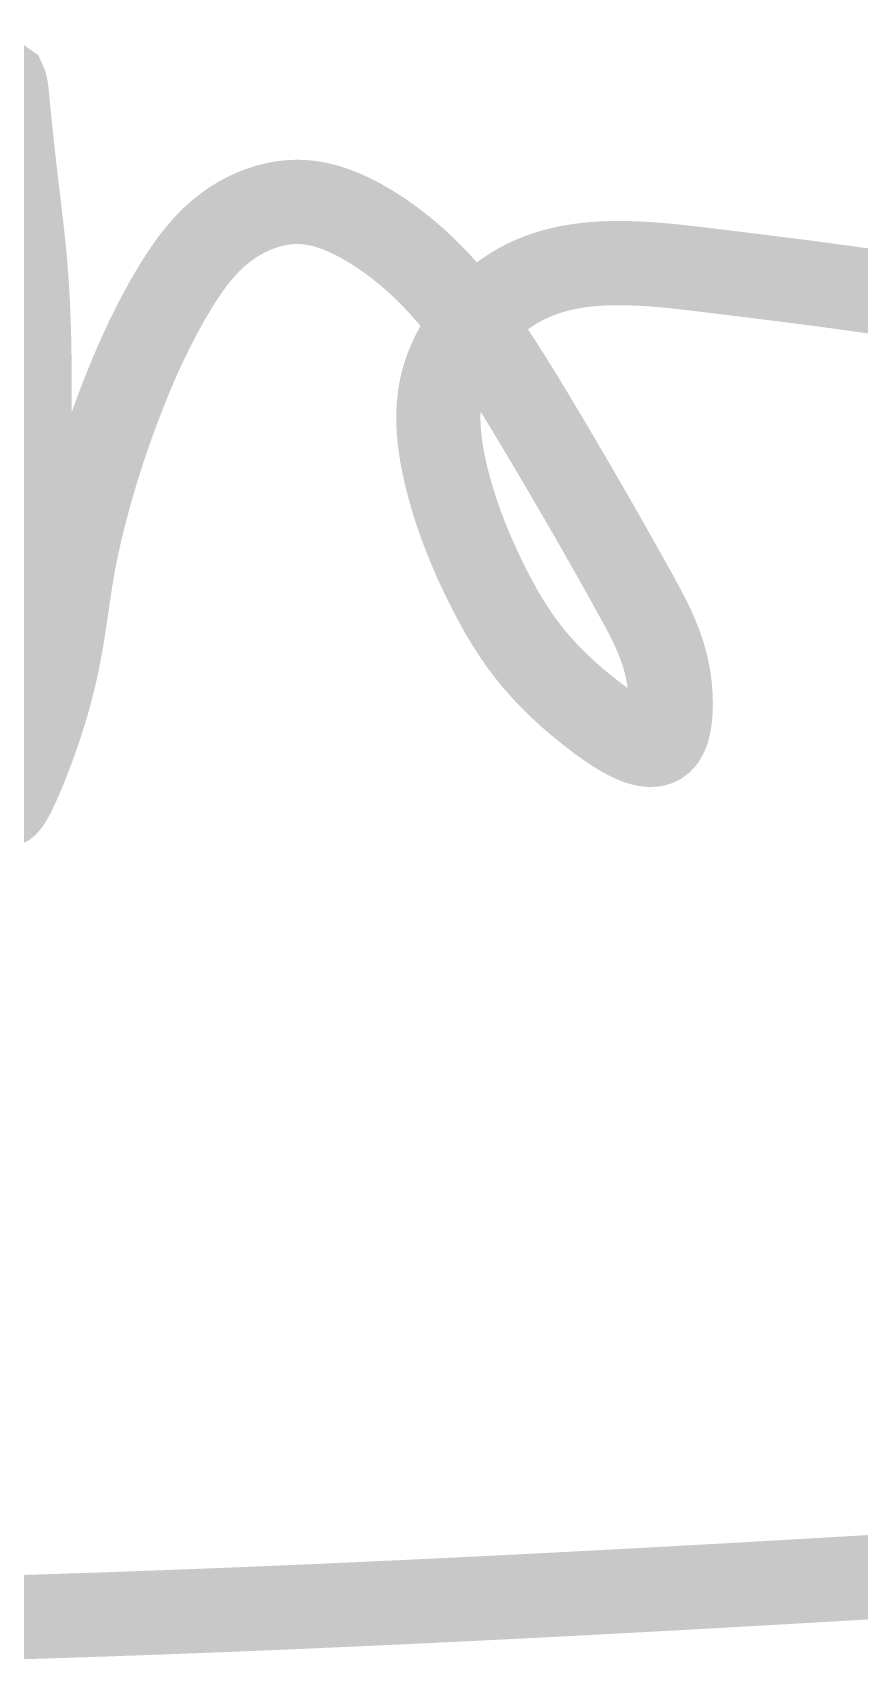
# Model space of a CAD drawing. Header units: millimetres. Extents: x 19378 to 270036, y -611253 to -548347.
# Drawn here: x 209542.4 to 209689.8, y -557828.3 to -557538.4 of the extents above; entities that cross this region are included whole.
import ezdxf
from ezdxf.enums import TextEntityAlignment as Align

# ---------------------------------------------------------------- set-up
doc = ezdxf.new("R2010")
doc.units = ezdxf.units.MM
doc.header["$MEASUREMENT"] = 0
for name, color, linetype, lineweight in [('ISO', 153, 'Continuous', 13), ('LC ISO', 153, 'Continuous', 13), ('LC Net thay', 7, 'Continuous', 25), ('LC Text1', 3, 'Continuous', 20)]:
    doc.layers.add(name, color=color, linetype=linetype, lineweight=lineweight)
doc.styles.add('Khungten', font='VHAVAN.TTF', dxfattribs={"width": 0.9, "height": 5000})
doc.styles.add('Title', font='VHBLACK.TTF', dxfattribs={"width": 0.8})

# ---------------------------------------------------------------- blocks, each defined once
blk = doc.blocks.new('Mr. Giang')
at = {"layer": 'LC ISO', "const_width": 50}
for points in [[(1282.719282284789, 700.0984524312496), (1283.468028393245, 702.2293079983579), (1284.25430038777, 704.4227196776997), (1285.079929771275, 706.6816961607215), (1285.816942958536, 708.6634021497657), (1286.849465114235, 711.370731839733), (1287.764552646405, 713.6351039358794), (1288.665488059351, 715.655484758189), (1289.525763678864, 717.2850754532351), (1290.318871830729, 718.3770771676197), (1291.066979554254, 718.7835255669281), (1291.603537397295, 718.3986657198052), (1292.084138552311, 717.298632957576), (1292.479119758562, 715.62348847044), (1292.80749581971, 713.5121489990099), (1293.088281539419, 711.1035312839267), (1293.454442857556, 707.3162109411753), (1293.582666625868, 705.9466464710733), (1293.823850154379, 703.399577042381), (1294.064316670327, 700.8967662554796), (1294.304011646981, 698.4372235953028), (1294.542880557633, 696.0199585468088), (1294.780868875554, 693.643980594901), (1295.017922074031, 691.308299224554), (1295.253985626341, 689.0119239206997), (1295.489005005764, 686.753864168269), (1295.722925685578, 684.5331294522084), (1295.955693139066, 682.3487292574487), (1296.187252839505, 680.199673068937), (1296.417550260184, 678.0849703716174), (1296.646530874373, 676.0036306504373), (1296.874140155358, 673.9546633903128), (1297.100323576413, 671.9370780761906), (1297.325026610825, 669.9498841930306), (1297.548194731869, 667.9920912257498), (1297.769773412829, 666.0627086592942), (1297.989708126983, 664.1607459786098), (1298.207944347614, 662.2852126686271), (1298.424427547995, 660.4351182142941), (1298.639103201414, 658.609472100555), (1298.851916781152, 656.8072838123408), (1299.062813760477, 655.0275628345853), (1299.271739612682, 653.2693186522465), (1299.478639811041, 651.5315607502425), (1299.683459828838, 649.8132986135333), (1299.886145139349, 648.1135417270509), (1300.086641215857, 646.4312995757407), (1300.284893531638, 644.7655816445344), (1300.480847559977, 643.1153974183635), (1300.674448774153, 641.4797563821876), (1300.865642647446, 639.857668020939), (1301.054374653134, 638.2481418195491), (1301.2405902645, 636.6501872629779), (1301.42423495482, 635.062813836143), (1301.60525419738, 633.4850310240042), (1301.783593465455, 631.9158483114784), (1301.95919823233, 630.3542751835262), (1302.132013971277, 628.7993211250798), (1302.301986155583, 627.2499956210695), (1302.46906025853, 625.7053081564557), (1302.633181753395, 624.1642682161705), (1302.794296113455, 622.6258852851452), (1302.952348811996, 621.0891688483252), (1303.107285322291, 619.5531283906428), (1303.259051117627, 618.0167733970579), (1303.40759167128, 616.4791133524873), (1303.552852456533, 614.9391577418919), (1303.694778946663, 613.3959160502027), (1303.833316614953, 611.8483977623512), (1303.96841093468, 610.2956123632837), (1304.10000737913, 608.7365693379452), (1304.228051421577, 607.1702781712681), (1304.352488535301, 605.5957483481984), (1304.473264193584, 604.0119893536671), (1304.633657635574, 601.8117146123911), (1304.703616591495, 600.8128695225096), (1304.813140307128, 599.196280053379), (1304.91892855467, 597.5684343376074), (1305.021015675721, 595.9295352381669), (1305.119436011899, 594.279785618086), (1305.214223904809, 592.6193883403807), (1305.30541369606, 590.9485462680213), (1305.393039727258, 589.2674622640241), (1305.477136340018, 587.5763391914033), (1305.557737875945, 585.8753799131448), (1305.634878676648, 584.1647872922642), (1305.708593083742, 582.4447641917752), (1305.778915438823, 580.7155134746513), (1305.845880083512, 578.9772380039203), (1305.909521359416, 577.2301406425829), (1305.969873608143, 575.4744242536397), (1306.026971171297, 573.7102917000921), (1306.080848390499, 571.9379458449532), (1306.131539607343, 570.157589551211), (1306.179079163445, 568.3694256818649), (1306.22350140042, 566.5736570999438), (1306.264840659867, 564.7704866684353), (1306.303131283403, 562.9601172503526), (1306.33840761263, 561.1427517086831), (1306.370703989161, 559.3185929064414), (1306.400054754608, 557.4878437066416), (1306.426494250575, 555.6507069722559), (1306.450056818671, 553.8073855663288), (1306.470776800505, 551.9580823518165), (1306.488688537693, 550.1030001917625), (1306.503826371834, 548.2423419491543), (1306.516224644544, 546.3763104870059), (1306.525917697429, 544.5051086683031), (1306.5329398721, 542.628939356061), (1306.537325510162, 540.7480054132807), (1306.539108953232, 538.8625097029762), (1306.538324542908, 536.9726550881198), (1306.535006620808, 535.0786444317554), (1306.529189528538, 533.1806805968533), (1306.520907607706, 531.2789664464448), (1306.510195199922, 529.3737048435148), (1306.497086646797, 527.465098651078), (1306.481616289934, 525.5533507321215), (1306.463818470948, 523.6386639496593), (1306.443727531447, 521.7212411667067), (1306.421377813041, 519.8012852462491), (1306.396803657333, 517.8789990513028), (1306.370039405938, 515.9545854448522), (1306.341119400463, 514.0282472899282), (1306.310077982517, 512.1001874495162), (1306.276949493709, 510.1706087866161), (1306.24176827565, 508.239714164258), (1306.204568669947, 506.3077064454131), (1306.165385018204, 504.3747884930974), (1306.124251662041, 502.4411631703242), (1306.08120294306, 500.5070333400805), (1306.036273202871, 498.5726018653808), (1305.989496783087, 496.6380716092401), (1305.940908025309, 494.7036454346307), (1305.890541271153, 492.7695262045811), (1305.838430862225, 490.8359167820922), (1305.784611140131, 488.9030200301502), (1305.729116446489, 486.9710388117838), (1305.671981122898, 485.04017598998), (1305.613239510974, 483.1106344277382), (1305.552925952325, 481.1826169880887), (1305.491074788556, 479.2563265340027), (1305.42772036128, 477.3319659285096), (1305.362897012102, 475.4097380345809), (1305.296639082637, 473.4898457152606), (1305.228980914492, 471.5724918335198), (1305.159956849273, 469.6578792523888), (1305.08960122859, 467.7462108348531), (1305.017948394056, 465.8376894439126), (1304.945032687272, 463.9325179425838), (1304.870888449857, 462.0308991938654), (1304.795550023412, 460.133036060759), (1304.719051749548, 458.239131406265), (1304.641427969876, 456.3493880933981), (1304.562713026003, 454.4640089851589), (1304.482941259544, 452.5831969445472), (1304.402147012098, 450.7071548345646), (1304.32036462528, 448.836085518211), (1304.237628440698, 446.9701918585017), (1304.153972799961, 445.1096767184364), (1304.069432044682, 443.2547429610158), (1303.984040516463, 441.4055934492558), (1303.897832556918, 439.5624310461412), (1303.810842507649, 437.7254586146736), (1303.723104710277, 435.8948790178811), (1303.634653506402, 434.070895118751), (1303.545523237635, 432.2537097802829), (1303.455748245585, 430.4435258654924), (1303.365362871861, 428.6405462373648), (1303.274401458074, 426.84497375893), (1303.182898345831, 425.0570112931739), (1303.09088787674, 423.2768617030972), (1302.998404392415, 421.5047278517288), (1302.905482234461, 419.7408126020405), (1302.812155744484, 417.9853188170478), (1302.718459264098, 416.2384493597502), (1302.624427134911, 414.5004070931634), (1302.530093698534, 412.7713948802872), (1302.435493296569, 411.0516155841232), (1302.340660270634, 409.3412720676705), (1302.245628962332, 407.6405671939303), (1302.150433713272, 405.9497038259179), (1302.055108865067, 404.2688848266331), (1301.959688759325, 402.5983130590764), (1301.834451345365, 400.4231086946368), (1301.768680371332, 399.2886253967538), (1301.672908645817, 397.6486747096519), (1301.576565162039, 396.01676234338), (1301.479320688094, 394.3913022984303), (1301.38084599208, 392.7707085752949), (1301.280811842097, 391.1533951744804), (1301.178889006244, 389.5377760965075), (1301.074748252618, 387.9222653418543), (1300.968060349317, 386.3052769110273), (1300.858496064444, 384.6852248045325), (1300.745726166094, 383.060523022892), (1300.62942142237, 381.4295855665673), (1300.509252601369, 379.7908264360951), (1300.384890471185, 378.1426596319531), (1300.256005799927, 376.483499154661), (1300.122269355684, 374.8117590047124), (1299.983351906555, 373.1258531825994), (1299.838924220649, 371.4241956888559), (1299.688657066056, 369.7052005239461), (1299.532221210877, 367.9672816883908), (1299.369287423212, 366.2088531826969), (1299.199526471157, 364.4283290073564), (1299.022609122815, 362.6241231628752), (1298.83820614628, 360.794649649746), (1298.645988309657, 358.9383224684894), (1298.445626381039, 357.053555619598), (1298.236791128527, 355.1387631035634), (1298.019153320219, 353.1923589209072), (1297.792383724216, 351.2127570721061), (1297.556153108614, 349.1983715576819), (1297.310132241514, 347.147616378141), (1297.053991891015, 345.0589055339752), (1296.787402825216, 342.9306530256763), (1296.510035812212, 340.7612728537665), (1296.221561620107, 338.5491790187365), (1295.921651016997, 336.2927855210938), (1295.609974770981, 333.9905063613297), (1295.312334047781, 331.8289049358461), (1294.950818927044, 329.2449102054621), (1294.606855070955, 326.8136818170522), (1294.257850915002, 324.3596257529499), (1293.907344970583, 321.895296215287), (1293.55887574912, 319.4332474062501), (1293.215981762026, 316.9860335279834), (1292.882201520719, 314.5662087826592), (1292.561073536603, 312.1863273724233), (1292.256136321105, 309.8589434994615), (1291.970928385625, 307.5966113659049), (1291.708988241587, 305.4118851739401), (1291.473854400402, 303.3173191257114), (1291.269065373477, 301.3254674233783), (1291.098159672236, 299.4488842691127), (1290.96467580809, 297.7001238650734), (1290.872152292449, 296.0917404134051), (1290.82412763673, 294.6362881162951), (1290.824140352347, 293.3463211758873), (1290.875728950711, 292.2343937943407), (1290.98243194324, 291.3130601738133), (1291.147787841345, 290.5948745164934), (1291.375335156437, 290.0923910244961), (1291.646565333059, 289.8292950166468), (1292.029640182165, 289.7799416556641), (1292.455488365237, 289.9697986872535), (1292.942215559689, 290.376607758338), (1293.48588076531, 290.9892428647937), (1294.082542981879, 291.7965780025276), (1294.728261209187, 292.7874871674446), (1295.419094447011, 293.9508443554525), (1296.151101695143, 295.2755235624267), (1296.92034195336, 296.7503987842744), (1297.722874221454, 298.3643440169003), (1298.554757499202, 300.1062332561976), (1299.412050786393, 301.9649404980566), (1300.290813082815, 303.9293397383979), (1301.187103388249, 305.9883049730986), (1302.096980702477, 308.1307101980798), (1303.016504025289, 310.3454294092178), (1303.941732356465, 312.621336602419), (1304.86872469579, 314.9473057735898), (1305.793540043052, 317.312210918621), (1306.712237398032, 319.7049260334045), (1307.62087576052, 322.1143251138456), (1308.515514130294, 324.5292821558517), (1309.392211507143, 326.9386711553132), (1310.247026890847, 329.3313661081224), (1310.786369528012, 330.8647098784575), (1311.877154073351, 334.0270909711925), (1312.650795992058, 336.3239046606365), (1313.397653505446, 338.5875580772652), (1314.118401170512, 340.8188396825857), (1314.813713544255, 343.018537938119), (1315.484265183671, 345.187441305387), (1316.130730645761, 347.3263382458959), (1316.75378448752, 349.4360172211672), (1317.354101265944, 351.5172666927227), (1317.932355538037, 353.570875122083), (1318.489221860788, 355.5976309707411), (1319.025374791198, 357.5983227002332), (1319.541488886265, 359.5737387720654), (1320.038238702986, 361.5246676477591), (1320.516298798358, 363.4518977888217), (1320.976343729383, 365.3562176567883), (1321.419048053053, 367.2384157131662), (1321.845086326367, 369.0992804194625), (1322.255133106326, 370.9396002372123), (1322.649862949921, 372.760163627909), (1323.029950414154, 374.5617590530729), (1323.396070056021, 376.3451749742406), (1323.748896432523, 378.1111998529186), (1324.089104100651, 379.8606221506141), (1324.417367617407, 381.5942303288481), (1324.734361539786, 383.3128128491426), (1325.040760424788, 385.0171581730037), (1325.337238829415, 386.7080547619667), (1325.624471310654, 388.3862910775254), (1325.903132425506, 390.0526555812008), (1326.173896730973, 391.7079367345135), (1326.43743878405, 393.3529229989854), (1326.694433141734, 394.9884028361379), (1326.945554361019, 396.6151647074637), (1327.19147699891, 398.2339970744976), (1327.432875612403, 399.845688398747), (1327.67042475849, 401.4510271417335), (1327.90479899417, 403.0508017649639), (1328.136672876446, 404.6458007299739), (1328.366720962309, 406.2368124982707), (1328.595617808761, 407.8246255313606), (1328.824037972797, 409.4100282907651), (1329.052656011417, 410.9938092380056), (1329.282146481617, 412.5767568346037), (1329.513183940394, 414.159659542066), (1329.746442944744, 415.7433058218995), (1329.98259805167, 417.3284841356399), (1330.222323818164, 418.9159829447941), (1330.466294801224, 420.5065907108842), (1330.715185557852, 422.1010958954155), (1330.969670645042, 423.7002869599105), (1331.230424619792, 425.3049523658903), (1331.498122039096, 426.9158805748623), (1331.77343745996, 428.5338600483464), (1332.057045439374, 430.1596792478656), (1332.283615260202, 431.4291367500354), (1332.651601684609, 433.4376708564039), (1332.962955065649, 435.0901388534045), (1333.283580663522, 436.7512677249569), (1333.613379889973, 438.4207965052549), (1333.952254156753, 440.0984642284916), (1334.30010487561, 441.7840099288454), (1334.656833458291, 443.477172640495), (1335.022341316552, 445.1776913976623), (1335.396529862132, 446.8853052345125), (1335.779300506783, 448.5997531852379), (1336.170554662253, 450.3207742840175), (1336.570193740297, 452.0481075650583), (1336.978119152654, 453.7814920625401), (1337.394232311081, 455.5206668106549), (1337.818434627322, 457.2653708435967), (1338.250627513126, 459.0153431955443), (1338.690712380241, 460.7703229006756), (1339.138590640419, 462.5300489932133), (1339.594163705408, 464.2942605073065), (1340.057332986951, 466.0626964771785), (1340.527999896807, 467.8350959370066), (1341.006065846716, 469.6111979209556), (1341.491432248427, 471.3907414632483), (1341.984000513695, 473.1734655980621), (1342.48367205426, 474.9591093595772), (1342.990348281879, 476.7474117819997), (1343.503930608294, 478.538111899495), (1344.024320445261, 480.3309487462696), (1344.551419204521, 482.1256613565032), (1345.085128297828, 483.9219887643883), (1345.625349136927, 485.7196700041185), (1346.171983133571, 487.5184441098867), (1346.724931699504, 489.3180501158573), (1347.284096246478, 491.1182270562378), (1347.849378186238, 492.9187139652216), (1348.420678930536, 494.7192498769727), (1348.997899891121, 496.5195738257129), (1349.580942479739, 498.319424845607), (1350.169708108141, 500.1185419708624), (1350.764098188074, 501.9166642356432), (1351.364014131287, 503.7135306741572), (1351.969357349526, 505.5088803205835), (1352.580029254551, 507.3024522091282), (1353.195931258096, 509.0939853739573), (1353.816964771914, 510.8832188492636), (1354.44303120776, 512.6698916692535), (1355.074031977381, 514.4537428681065), (1355.709868492517, 516.2345114800021), (1356.350442164925, 518.0119365391323), (1356.995654406351, 519.7857570796905), (1357.645406628544, 521.5557121358704), (1358.299600243255, 523.32154074185), (1358.958136662224, 525.0829819318233), (1359.620917297212, 526.8397747399822), (1360.28784355996, 528.5916582005065), (1360.958816862218, 530.3383713475887), (1361.514904924293, 531.7741961950017), (1362.312581577075, 533.8153376017315), (1362.995485285199, 535.5454798324918), (1363.682614826324, 537.2701691667437), (1364.374135048717, 538.9894945474605), (1365.070210800638, 540.7035449176169), (1365.771006930353, 542.4124092201864), (1366.476688286126, 544.1161763981431), (1367.18741971622, 545.8149353944759), (1367.903366068899, 547.5087751521439), (1368.624692192426, 549.1977846141365), (1369.351562935067, 550.8820527234268), (1370.084143145084, 552.561668422989), (1370.822597670745, 554.236720655797), (1371.567091360305, 555.907298364826), (1372.317789062033, 557.5734904930489), (1373.074855624196, 559.2353859834545), (1373.838455895052, 560.8930737790174), (1374.60875472287, 562.546642822696), (1375.385916955909, 564.1961820574804), (1376.170107442437, 565.8417804263579), (1376.961491030714, 567.4835268722738), (1377.760232569008, 569.1215103382312), (1378.566496905576, 570.7558197671908), (1379.380448888691, 572.3865441021392), (1380.20225336661, 574.0137722860518), (1381.032075187601, 575.6375932618871), (1381.870079199922, 577.2580959726349), (1382.716430251846, 578.8753693612828), (1383.571293191628, 580.4895023707909), (1384.434832867534, 582.1005839441332), (1385.307214127831, 583.7087030242828), (1386.18860182078, 585.3139485542445), (1387.079160794648, 586.9164094769617), (1387.979055897695, 588.5161747354236), (1388.888451978183, 590.1133332726054), (1390.108841340433, 592.2266045221827), (1390.736432650539, 593.300129254508), (1391.675695298223, 594.8891902822395), (1392.625975882851, 596.474143470643), (1393.587951405357, 598.0539687977648), (1394.562298866656, 599.6276462415956), (1395.54969526768, 601.194155780197), (1396.550817609355, 602.752477391572), (1397.566342892608, 604.3015910537686), (1398.596948118362, 605.8404767448053), (1399.643310287541, 607.368114442686), (1400.70610640108, 608.8834841254861), (1401.786013459895, 610.3855657711817), (1402.883708464919, 611.8733393578339), (1403.999868417078, 613.3457848634612), (1405.135170317291, 614.8018822660822), (1406.290291166488, 616.2406115437448), (1407.465907965598, 617.6609526744514), (1408.662697715542, 619.0618856362364), (1409.881337417251, 620.4423904071314), (1411.12250407165, 621.8014469651696), (1412.386874679663, 623.13803528837), (1413.67512624221, 624.4511353547512), (1414.987935760231, 625.7397271423588), (1416.325980234642, 627.002790629213), (1417.689936666374, 628.2393057933309), (1419.080482056346, 629.448252612747), (1420.498293405493, 630.6286110654919), (1421.944047714735, 631.7793611295854), (1423.418421985003, 632.899482783075), (1425.022271990478, 634.0585794001431), (1426.455451433296, 635.0437455431761), (1428.017486999127, 636.0657418860706), (1429.606764211878, 637.0528129107738), (1431.221847267811, 638.0038264900563), (1432.861300363193, 638.9176504967172), (1434.52368769429, 639.7931528035408), (1436.207573457368, 640.6292012832967), (1437.911521848688, 641.424663808785), (1439.634097064519, 642.17840825279), (1441.373863301127, 642.8893024880958), (1443.129384754776, 643.556214387487), (1444.899225621733, 644.1780118237632), (1446.681950098255, 644.7535626696802), (1448.476122380617, 645.2817347980363), (1450.28030666508, 645.7613960816309), (1452.093067147911, 646.1914143932345), (1453.912968025377, 646.5706576056448), (1455.738573493738, 646.8979935916338), (1457.568447749262, 647.1722902239997), (1459.401154988215, 647.3924153755122), (1461.235259406863, 647.5572369189708), (1463.069325201468, 647.6656227271599), (1464.901916568298, 647.71644067285), (1467.343186799294, 647.6926093800114), (1468.556983811603, 647.6409909181898), (1470.377286126068, 647.5144631411551), (1472.192101875325, 647.3308091376637), (1474.001034786814, 647.0918814074387), (1475.803688587977, 646.799532450216), (1477.599667006251, 646.4556147656906), (1479.38857376908, 646.0619808535987), (1481.170012603898, 645.6204832136639), (1482.943587238147, 645.132974345594), (1484.708901399269, 644.6013067491265), (1486.465558814698, 644.0273329239546), (1488.213163211879, 643.4129053698307), (1489.95131831825, 642.7598765864627), (1491.679627861249, 642.0700990735584), (1493.397695568318, 641.3454253308557), (1495.105125166891, 640.5877078580631), (1496.801520384414, 639.7987991549026), (1498.486484948326, 638.9805517211114), (1500.159622586065, 638.1348180563832), (1501.820537025072, 637.2634506604702), (1503.468831992781, 636.3683020330664), (1505.104111216637, 635.4512246738936), (1506.72597842408, 634.5140710826897), (1508.97377235104, 633.1715714003751), (1509.927911767358, 632.586885546604), (1511.507526116733, 631.5995456168773), (1513.073036407149, 630.5968846622122), (1514.6246046229, 629.5790956341384), (1516.162392748261, 628.5463714841876), (1517.686562767531, 627.4989051639043), (1519.197276664986, 626.4368896248054), (1520.694696424923, 625.3605178184498), (1522.178984031619, 624.2699826963546), (1523.650301469365, 623.1654772100501), (1525.108810722445, 622.0471943110822), (1526.554673775147, 620.9153269509809), (1527.988052611754, 619.7700680812777), (1529.409109216558, 618.6116106535026), (1530.818005573843, 617.4401476192161), (1532.214903667896, 616.2558719299191), (1533.599965483002, 615.0589765371724), (1534.973353003449, 613.8496543924912), (1536.335228213522, 612.6280984474215), (1537.685753097508, 611.394501653479), (1539.025089639694, 610.1490569622242), (1540.353399824366, 608.8919573251874), (1541.670845635813, 607.6233956938845), (1542.977589058313, 606.3435650198624), (1544.273792076165, 605.0526582546638), (1545.559616673647, 603.7508683498068), (1546.835224835043, 602.4383882568225), (1548.100778544649, 601.1154109272686), (1549.356439786742, 599.7821293126638), (1550.602370545614, 598.4387363645371), (1551.838732805549, 597.0854250344346), (1553.065688550837, 595.7223882738865), (1554.28339976576, 594.3498190344242), (1555.492028434605, 592.967910267593), (1556.69173654166, 591.5768549249083), (1557.882686071212, 590.1768459579162), (1559.065039007549, 588.7680763181611), (1560.238957334951, 587.3507389571605), (1561.404603037712, 585.9250268264586), (1562.56213810011, 584.4911328775729), (1563.711724506441, 583.0492500620612), (1564.853524240984, 581.5995713314414), (1565.987699288028, 580.1422896372585), (1567.114411631863, 578.6775979310423), (1568.233823256769, 577.2056891643249), (1569.346096147035, 575.7267562886514), (1570.451392286948, 574.2409922555369), (1571.549873660797, 572.748590016542), (1572.641702252864, 571.2497425231684), (1573.727040047436, 569.7446427269763), (1574.806049028802, 568.2334835794809), (1575.878891181246, 566.716458032243), (1576.945728489058, 565.1937590367779), (1578.00672293652, 563.6655795446172), (1579.06203650792, 562.1321125073059), (1580.111831187545, 560.5935508763603), (1581.156268959682, 559.0500876033398), (1582.195511808616, 557.5019156397759), (1583.229721718633, 555.9492279371843), (1584.259060674022, 554.3922174471104), (1585.283690659069, 552.8310771210846), (1586.30377365806, 551.2659999106525), (1587.319471655277, 549.6971787673308), (1588.330946635013, 548.1248066426642), (1589.338360581551, 546.5490764881833), (1590.341875479176, 544.9701812554347), (1591.341653312182, 543.388313895947), (1592.337856064843, 541.8036673612385), (1593.330645721457, 540.2164346028676), (1594.320184266306, 538.6268085723509), (1595.306633683673, 537.0349822212197), (1596.290155957851, 535.4411485010332), (1597.270913073124, 533.8455003633078), (1598.249067013777, 532.2482307595744), (1599.224779764093, 530.6495326413783), (1600.198213308365, 529.0495989602357), (1601.169529630879, 527.4486226677059), (1602.138890715919, 525.8467967153202), (1603.106458547769, 524.2443140545952), (1604.072395110721, 522.6413676370753), (1605.036862389057, 521.0381504142917), (1605.926793630472, 519.5568221229369), (1606.962000939723, 517.8316389669209), (1607.922809191562, 516.2285420870564), (1608.882435312479, 514.6255823968484), (1609.840867505131, 513.0227776077747), (1610.798093972176, 511.4201454313425), (1611.75410291627, 509.8177035790298), (1612.70888254007, 508.2154697623295), (1613.662421046234, 506.6134616927341), (1614.61470663741, 505.0116970817231), (1615.565727516267, 503.4101936408164), (1616.515471885451, 501.8089690814643), (1617.463927947621, 500.2080411151887), (1618.411083905436, 498.6074274534675), (1619.356927961547, 497.0071458077941), (1620.301448318615, 495.4072138896457), (1621.244633179292, 493.8076494105306), (1622.186470746241, 492.2084700819404), (1623.126949222116, 490.609693615354), (1624.066056809567, 489.0113377222648), (1625.003781711258, 487.413420114179), (1625.940112129841, 485.8159585025609), (1626.875036267973, 484.218970598918), (1627.808542328312, 482.6224741147274), (1628.740618513511, 481.0264867614978), (1629.671253026228, 479.4310262507071), (1630.600434069122, 477.8361102938472), (1631.528149844845, 476.2417566024117), (1632.454388556055, 474.6479828878933), (1633.379138405411, 473.0548068617694), (1634.302387595562, 471.4622462355489), (1635.224124329176, 469.8703187207227), (1636.144336808895, 468.2790420287561), (1637.063013237386, 466.6884338711553), (1637.980141817301, 465.0985119594283), (1638.895710751298, 463.5092940050383), (1639.809708242029, 461.9207977194787), (1640.722122492154, 460.3330408142562), (1641.632941704335, 458.7460410008632), (1642.542154081217, 457.1598159907646), (1643.44974782546, 455.5743834954671), (1644.355711139725, 453.9897612264631), (1645.260032226665, 452.4059668952456), (1646.162699288933, 450.8230182132934), (1647.063700529191, 449.2409328920983), (1647.963024150091, 447.6597286431685), (1648.860658354294, 446.0794231779813), (1649.756591344451, 444.5000342080156), (1650.650811323223, 442.9215794447785), (1651.543306493263, 441.3440765997628), (1652.434065057226, 439.767543384447), (1653.323075217772, 438.1919975103382), (1654.210325177557, 436.6174566888995), (1655.095803139233, 435.0439386316391), (1655.979497305462, 433.4714610500641), (1656.861395878896, 431.9000416556231), (1657.741487062193, 430.3296981598533), (1658.61975905801, 428.760448274203), (1659.496200068999, 427.1923097101952), (1660.370798297826, 425.6253001793062), (1661.243541947134, 424.0594373930164), (1662.114419219591, 422.4947390628463), (1662.983418317845, 420.9312229002456), (1663.850527444562, 419.3689066167498), (1664.715734802384, 417.8078079238099), (1665.579028593982, 416.2479445329457), (1666.714209776401, 414.1934126199679), (1667.299767563013, 413.1319416083433), (1668.156398795847, 411.5751490692816), (1669.009134714617, 410.0179775957045), (1669.856813127312, 408.4594428565308), (1670.698271841904, 406.898560520652), (1671.53234866637, 405.3343462569596), (1672.357881408688, 403.7658157343444), (1673.173707876838, 402.1919846217115), (1673.978665878797, 400.6118685879518), (1674.771593222541, 399.0244833019714), (1675.551327716044, 397.4288444326471), (1676.316707167289, 395.8239676488689), (1677.066569384249, 394.2088686195581), (1677.799752174907, 392.5825630136046), (1678.515093347236, 390.9440664999001), (1679.211430709212, 389.2923947473212), (1679.887602068819, 387.6265634248018), (1680.542445234028, 385.9455882012044), (1681.174798012817, 384.2484847454348), (1681.783498213169, 382.534268726398), (1682.367383643055, 380.8019558129707), (1682.925292110458, 379.0505616740726), (1683.45606142335, 377.2791019785811), (1683.958529389711, 375.4865923954013), (1684.431533817518, 373.6720485934241), (1684.873912514749, 371.8344862415406), (1685.284503289386, 369.9729210086556), (1685.662143949397, 368.0863685636618), (1686.005672302764, 366.173844575449), (1686.313926157467, 364.234364712923), (1686.585743321481, 362.2669446449747), (1686.819961602783, 360.2706000404955), (1687.015418809347, 358.2443465683765), (1687.170952749159, 356.1871998975373), (1687.295685843655, 353.8603755561825), (1687.357231378094, 351.9782428984325), (1687.382824979758, 349.8393588608556), (1687.357835177313, 347.6973204432222), (1687.277914349826, 345.5679285255692), (1687.138714876349, 343.466983987921), (1686.935889135944, 341.4102877103147), (1686.665089507676, 339.4136405728019), (1686.321968370595, 337.4928434553927), (1685.902178103765, 335.6636972381386), (1685.401371086244, 333.9420028010628), (1684.815199697092, 332.3435610242034), (1684.139316315368, 330.8841727875979), (1683.369373320137, 329.5796389712835), (1682.501023090448, 328.4457604552845), (1681.914527889183, 327.838407212345), (1680.456160767978, 326.742609569184), (1679.284813883684, 326.1720398374735), (1678.021712935886, 325.7782589825484), (1676.672598847597, 325.5531217480709), (1675.243212541811, 325.488482877706), (1673.739294941543, 325.5761971151008), (1672.166586969797, 325.8081192039338), (1670.530829549574, 326.1761038878396), (1668.837763603881, 326.6720059104812), (1667.093130055724, 327.287680015537), (1665.302669828113, 328.0149809466545), (1663.472123844047, 328.8457634474834), (1661.607233026535, 329.7718822617015), (1659.713738298585, 330.7851921329569), (1657.797380583198, 331.8775478049139), (1655.863900803383, 333.0408040212349), (1653.91903988214, 334.2668155255548), (1651.968538742483, 335.5474370615655), (1650.018138307413, 336.874523372916), (1648.073579499929, 338.2399292032559), (1646.14060324305, 339.6355092962468), (1644.224950459775, 341.0531183955671), (1642.332362073109, 342.4846112448516), (1640.468579006055, 343.9218425877636), (1639.488213600718, 344.6879848697622), (1636.847016673202, 346.7854054181922), (1635.091411100761, 348.2077595348992), (1633.371736818696, 349.6242217978931), (1631.687313898165, 351.035140672741), (1630.037462410304, 352.4408646249688), (1628.421502426276, 353.8417421201424), (1626.838754017223, 355.2381216238169), (1625.2885372543, 356.6303516015442), (1623.770172208656, 358.0187805188781), (1622.28297895144, 359.4037568413723), (1620.826277553804, 360.785629034565), (1619.399388086895, 362.1647455640244), (1618.00163062187, 363.5414548953032), (1616.632325229876, 364.9161054939552), (1615.290791982061, 366.2890458255337), (1613.976350949576, 367.6606243555775), (1612.688322203571, 369.0311895496397), (1611.426025815204, 370.401089873302), (1610.188781855615, 371.7706737920898), (1608.975910395957, 373.140289771556), (1607.786731507381, 374.5102862772686), (1606.620565261044, 375.8810117747797), (1605.476731728084, 377.25281472963), (1604.354550979661, 378.6260436073708), (1603.253343086919, 380.0010468735717), (1602.172428121013, 381.3781729937704), (1601.111126153096, 382.7577704335342), (1600.068757254307, 384.1401876583892), (1599.044641495806, 385.5257731339308), (1598.038098948742, 386.9148753256687), (1597.048449684263, 388.307842699186), (1596.075013773519, 389.7050237200211), (1595.117111287663, 391.1067668537272), (1594.174062297841, 392.513420565858), (1593.245186875208, 393.9253333219663), (1592.329805090913, 395.3428535876052), (1591.427237016104, 396.7663298283436), (1590.536802721936, 398.1961105097041), (1589.657822279554, 399.6325440972707), (1588.789615760113, 401.0759790565664), (1587.931503234758, 402.5267638531746), (1587.082804774645, 403.9852469526185), (1586.242840450922, 405.4517768204664), (1585.410930334739, 406.9267019222863), (1584.586394497242, 408.410370723588), (1583.768553009591, 409.9031316899676), (1582.956725942928, 411.4053332869647), (1582.150233368408, 412.9173239801177), (1581.348395357178, 414.4394522349945), (1580.35615963957, 416.3480810129298), (1579.756032682534, 417.5154768662356), (1578.964879319972, 419.0696651851836), (1578.177354015312, 420.6344470594968), (1577.393741234032, 422.2096367769761), (1576.614325441597, 423.7950486253947), (1575.839391103485, 425.3904968925689), (1575.069222685167, 426.9957958662857), (1574.304104652114, 428.6107598343474), (1573.544321469807, 430.2352030845542), (1572.790157603704, 431.8689399046809), (1572.041897519292, 433.5117845825563), (1571.299825682041, 435.1635514059534), (1570.564226557414, 436.8240546626606), (1569.835384610892, 438.4931086404934), (1569.113584307953, 440.1705276272524), (1568.399110114059, 441.856125910712), (1567.692246494687, 443.5497177786877), (1566.993277915312, 445.2511175189665), (1566.302488841407, 446.9601394193498), (1565.620163738439, 448.6765977676259), (1564.946587071888, 450.4003068515953), (1564.282043307224, 452.1310809590602), (1563.626816909915, 453.8687343778082), (1562.981192345442, 455.6130813956404), (1562.345454079275, 457.3639363003584), (1561.719886576882, 459.1211133797353), (1561.10477430374, 460.8844269215875), (1560.500401725325, 462.6536912137156), (1559.907053307103, 464.4287205439083), (1559.325013514553, 466.2093291999515), (1558.754566813143, 467.9953314696618), (1558.19599766835, 469.7865416408267), (1557.649590545642, 471.5827740012333), (1557.115629910495, 473.3838428386829), (1556.594400228382, 475.1895624409775), (1556.086185964776, 476.9997470959186), (1555.591271585146, 478.8142110912793), (1555.10994155497, 480.6327687148753), (1554.64248033972, 482.4552342545083), (1554.189172404864, 484.2814219979516), (1553.695305796884, 486.3450761357754), (1553.326234325605, 487.944203913511), (1552.917804901213, 489.780289917531), (1552.526022161307, 491.6190618846641), (1552.151894575875, 493.460177400045), (1551.796430614899, 495.303294048794), (1551.460638748361, 497.1480694160762), (1551.145527446248, 498.9941610870261), (1550.852105178537, 500.8412266467653), (1550.581380415219, 502.6889236804572), (1550.334361626275, 504.5369097732373), (1550.11205728169, 506.3848425102405), (1549.915475851445, 508.2323794766025), (1549.745625805527, 510.0791782574727), (1549.603515613917, 511.924896438001), (1549.490153746601, 513.7691916032933), (1549.406548673558, 515.6117213385294), (1549.353708864776, 517.4521432288141), (1549.332642790242, 519.2901148593264), (1549.344358919933, 521.1252938151731), (1549.389865723834, 522.9573376815038), (1549.470171671929, 524.7859040434539), (1549.586285234204, 526.6106504861866), (1549.739214880643, 528.4312345948234), (1549.929969081225, 530.2473139544998), (1550.159556305941, 532.0585461503792), (1550.428985024767, 533.8645887675685), (1550.739263707691, 535.6650993912315), (1551.091400824698, 537.4597356065034), (1551.486404845771, 539.248154998534), (1551.82375451813, 540.6340087783035), (1552.408494590347, 542.8048442694217), (1552.935381161323, 544.5719107219502), (1553.505133710652, 546.3304464908034), (1554.11694533117, 548.079684337471), (1554.770009115701, 549.8188570234154), (1555.463518157081, 551.5471973101405), (1556.19666554814, 553.2639379591228), (1556.968644381712, 554.9683117318368), (1557.778647750628, 556.6595513897735), (1558.625868747722, 558.3368896944226), (1559.509500465819, 559.9995594072459), (1560.42873599775, 561.6467932897342), (1561.38276843635, 563.2778241033623), (1562.370790874452, 564.8918846096351), (1563.391996404888, 566.4882075700282), (1564.445578120488, 568.0660257460031), (1565.530729114078, 569.6245718990649), (1566.646642478494, 571.1630787906743), (1567.792511306569, 572.6807791823367), (1568.967528691137, 574.1769058355262), (1570.170887725022, 575.6506915117204), (1571.401781501058, 577.1013689724091), (1572.659403112079, 578.5281709790672), (1573.942945650913, 579.9303302931862), (1575.251602210396, 581.3070796762408), (1576.584565883353, 582.6576518897075), (1577.941029762621, 583.9812796950755), (1579.320186941031, 585.277195853836), (1580.721230511408, 586.5446331274507), (1582.143353566592, 587.7828242774226), (1583.585749199413, 588.9910020652287), (1585.047610502696, 590.1683992523449), (1586.528130569281, 591.3142486002603), (1588.026502491992, 592.4277828704521), (1589.541919363663, 593.508234824395), (1591.073574277128, 594.5548372235942), (1592.620660325217, 595.5668228295106), (1594.182370600763, 596.5434244036344), (1595.619798618496, 597.4032178858135), (1597.346554785924, 598.3876966052974), (1598.94801661979, 599.2553048885359), (1600.562030325143, 600.0872865208835), (1602.18834246752, 600.884228315768), (1603.826699612464, 601.6467170866301), (1605.476848325513, 602.3753396469281), (1607.138535172209, 603.0706828100883), (1608.811506718095, 603.7333333895674), (1610.495509528713, 604.3638781988068), (1612.190290169597, 604.962904051235), (1613.895595206297, 605.5309977603072), (1615.611171204347, 606.0687461394514), (1617.336764729291, 606.5767360021389), (1619.07212234667, 607.0555541617966), (1620.816990622026, 607.5057874318513), (1622.571116120896, 607.9280226257761), (1624.334245408828, 608.3228465569955), (1626.106125051354, 608.6908460389539), (1627.886501614025, 609.0326078851058), (1629.675121662373, 609.3487189088803), (1631.47173176194, 609.6397659237186), (1633.276078478276, 609.9063357430912), (1635.087908376911, 610.1490151803971), (1636.906968023392, 610.3683910491216), (1638.733003983261, 610.5650501626772), (1640.565762822052, 610.7395793345211), (1642.404991105315, 610.8925653780941), (1644.250435398583, 611.0245951068396), (1646.101842267402, 611.1362553341985), (1647.958958277315, 611.2281328736269), (1649.821529993853, 611.3008145385393), (1651.689303982569, 611.3548871424046), (1653.562026808995, 611.390937498652), (1655.439445038679, 611.4095524207366), (1657.321305237157, 611.4113187220867), (1659.207353969969, 611.3968232161437), (1661.097337802663, 611.3666527163787), (1662.991003300775, 611.3213940362041), (1664.888097029846, 611.2616339890774), (1666.788365555414, 611.1879593884403), (1668.691555443025, 611.1009570477195), (1670.597413258222, 611.0012137803858), (1672.505685566537, 610.8893163998682), (1674.416118933519, 610.7658517196071), (1676.328459924707, 610.6314065530446), (1678.242455105643, 610.4865677136372), (1680.157851041865, 610.331922014813), (1682.074394298918, 610.1680562700271), (1683.991831442336, 609.9955572927088), (1685.909909037664, 609.8150118962988), (1687.828373650448, 609.6270068942677), (1689.746971846221, 609.4321291000292), (1691.665450190531, 609.2309653270388), (1693.583555248913, 609.0241023887397), (1695.501033586909, 608.8121270985587), (1697.417631770063, 608.5956262699667), (1699.333096363912, 608.3751867163912), (1701.247173934004, 608.1513952512737), (1703.159611045873, 607.9248386880706), (1705.070154265065, 607.6961038402103), (1706.978550157111, 607.4657775211342), (1708.884545287565, 607.2344465442984), (1711.426579375722, 606.9248619724262), (1712.688333531522, 606.7710874488148), (1714.5858121296, 606.5398151384131), (1716.480353685975, 606.3088483192355), (1718.371991682733, 606.0781505819186), (1720.260759601972, 605.8476855171555), (1722.146690925787, 605.6174167155812), (1724.029819136265, 605.3873077678757), (1725.910177715501, 605.1573222646884), (1727.787800145593, 604.9274237966983), (1729.662719908634, 604.6975759545699), (1731.534970486711, 604.4677423289536), (1733.404585361923, 604.2378865105136), (1735.271598016359, 604.0079720899148), (1737.136041932114, 603.7779626578213), (1738.997950591288, 603.5478218049116), (1740.857357475962, 603.3175131218227), (1742.714296068239, 603.0870001992319), (1744.568799850212, 602.8562466278045), (1746.420902303969, 602.6252159982055), (1748.270636911605, 602.3938719010841), (1750.118037155216, 602.1621779271054), (1751.963136516896, 601.9300976669472), (1753.805968478731, 601.6975947112619), (1755.64656652282, 601.464632650712), (1757.484964131259, 601.231175075962), (1759.321194786135, 600.9971855776778), (1761.155291969543, 600.7626277465231), (1762.987289163583, 600.5274651731618), (1764.817219850341, 600.2916614482592), (1766.645117511911, 600.0551801624649), (1768.471015630387, 599.8179849064588), (1770.294947687864, 599.5800392708902), (1772.116947166435, 599.3413068464231), (1773.937047548194, 599.101751223737), (1775.755282315232, 598.8613359934823), (1777.571684949642, 598.6200247463235), (1779.386288933517, 598.3777810729102), (1781.199127748959, 598.1345685639353), (1783.010234878051, 597.8903508100498), (1784.819643802889, 597.6450914019035), (1786.627388005564, 597.3987539301615), (1788.433500968178, 597.1513019855158), (1790.238016172817, 596.9026991585886), (1792.040967101576, 596.6529090400727), (1793.842387236548, 596.401895220619), (1795.642310059828, 596.1496212909058), (1797.440769053509, 595.8960508415682), (1799.237797699681, 595.6411474632869), (1801.033429480443, 595.3848747467241), (1802.827697877884, 595.127196282546), (1804.620636374096, 594.8680756614172), (1806.41227845118, 594.607476473986), (1808.202657591217, 594.3453623109197), (1809.991807276315, 594.0816967628941), (1811.779760988555, 593.8164434205614), (1813.56655221004, 593.5495658745997), (1815.352214422855, 593.2810277156448), (1817.136781109097, 593.0107925343909), (1818.92028575086, 592.738823921472), (1820.702761830238, 592.4650854675829), (1822.484242829325, 592.1895407633579), (1824.264762230208, 591.9121533994776), (1826.044353514988, 591.6328869665904)], [(1278.337609089183, -192.9362032509671), (1289.126639258044, -192.621515590552), (1299.921222452536, -192.2966495316505), (1310.721231169242, -191.961747419904), (1321.526537904756, -191.6169516009686), (1332.337015155659, -191.2624044205004), (1343.152535418543, -190.8982482241263), (1353.972971189996, -190.5246253575315), (1364.798194966606, -190.1416781663429), (1375.628079244962, -189.7495489962166), (1386.46249652165, -189.3483801927941), (1397.301319293259, -188.9383141017315), (1408.144420056382, -188.5194930686848), (1418.991671307602, -188.0920594392956), (1429.842945543507, -187.6561555592198), (1440.69811526069, -187.211923774099), (1451.557052955734, -186.7595064295892), (1462.419631125231, -186.2990458713466), (1473.285722265766, -185.830684444998), (1484.15519887393, -185.3545644962142), (1495.027933446312, -184.870828370651), (1505.903798479496, -184.3796184139355), (1516.782666470073, -183.8810769717384), (1527.664409914632, -183.375346389701), (1538.548901309761, -182.862569013465), (1549.436013152048, -182.3428871886863), (1560.325617938081, -181.816443261021), (1571.217588164447, -181.2833795761107), (1582.111796327736, -180.7438384796114), (1593.008114924534, -180.1979623171792), (1603.906416451431, -179.6458934344409), (1614.806573405018, -179.0877741770673), (1625.708458281879, -178.5237468907144), (1636.611943578606, -177.9539539210091), (1647.51690179178, -177.3785376136075), (1658.423205417999, -176.7976403141656), (1669.330726953845, -176.211404368325), (1680.239338895906, -175.6199721217563), (1691.148913740773, -175.0234859200864), (1702.059323985035, -174.4220881089714), (1712.970442125279, -173.8159210340673), (1723.88214065809, -173.2051270410302), (1734.79429208006, -172.5898484754871), (1745.70676888778, -171.9702276831085), (1756.619443577831, -171.3464070095361), (1767.532188646805, -170.7185288004111), (1778.444876591289, -170.0867354014044), (1789.357379907877, -169.4511691581429), (1800.269571093148, -168.8119724162971), (1811.181322643697, -168.1692875215085), (1822.092507056113, -167.5232568194187), (1833.002996826977, -166.8740226556984)]]:
    blk.add_lwpolyline(points, dxfattribs=at)
blk = doc.blocks.new('Nha o can bo nhan vien Trung doan')
at = {"layer": 'ISO', "xscale": 0.5, "yscale": 0.5, "zscale": 0.5}
blk.add_blockref('Mr. Giang', (37323.95838940838, -842.8216089147854), dxfattribs=at)
at = {"color": 7, "style": 'Khungten', "width": 0.8}
for tag, p in [('REVISION', (39498.75250059744, -10746.30400287262)), ('NGAYHT', (39546.07401225348, -11609.37096477947))]:
    blk.add_attdef(tag, text='', height=199.998925739526, dxfattribs=at).set_placement(p, align=Align.CENTER)
at = {"layer": 'LC Text1', "style": 'Title', "width": 1.485915225563214}
for tag, p, p2 in [('TENBANVE1', (36912.65752101321, -8885.760287350926), (40339.144821588, -8885.760287350926)), ('TENBANVE2', (36912.65752101321, -9562.465612738344), (40339.144821588, -9562.465612738344))]:
    blk.add_attdef(tag, text='', height=249.9999935159642, dxfattribs=at).set_placement(p, p2, align=Align.FIT)
at = {"layer": 'LC Text1', "style": 'Title', "width": 0.7}
blk.add_attdef('SOBANVE', text='', height=249.9999935159642, dxfattribs=at).set_placement((39561.98211139818, -13896.18076664111), align=Align.CENTER)

msp = doc.modelspace()

# ---------------------------------------------------------------- block references
at = {"layer": 'LC Net thay', "xscale": 0.6, "yscale": 0.6, "zscale": 0.6}
msp.add_blockref('Nha o can bo nhan vien Trung doan', (186755.580780111, -557257.19385869), dxfattribs=at)

doc.saveas('drawing.dxf')
